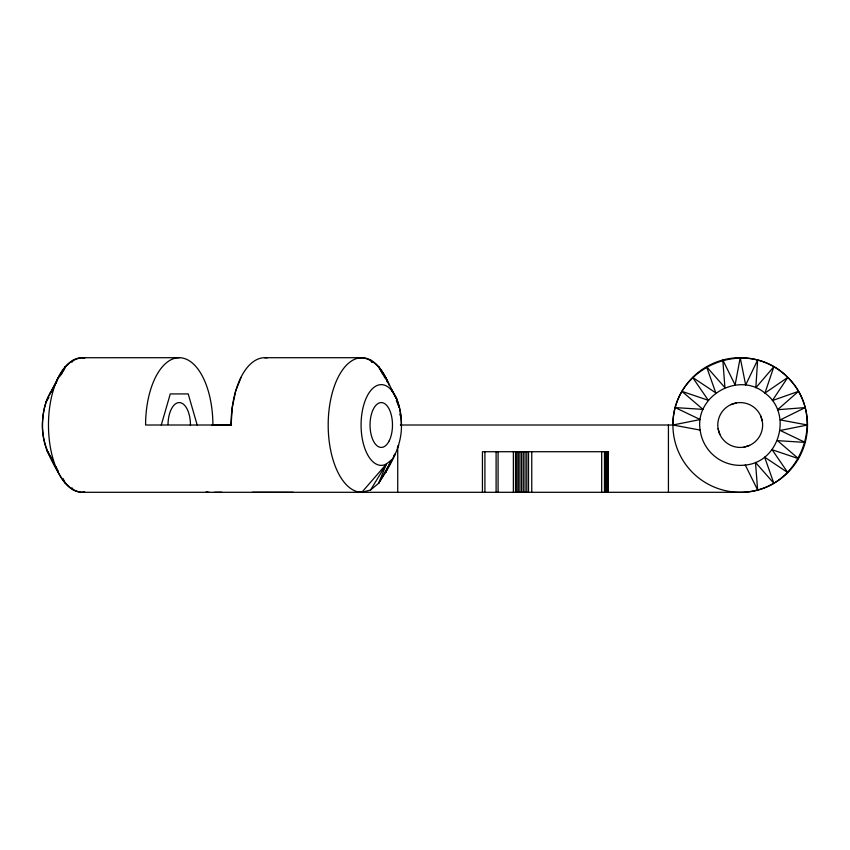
<?xml version="1.0" encoding="UTF-8"?>
<svg xmlns="http://www.w3.org/2000/svg" width="850" height="850" viewBox="0 0 850 850"><rect width="100%" height="100%" fill="white"/><g stroke="black" fill="none" stroke-linecap="round" stroke-linejoin="round"><path stroke-width="1.27" d="M482.428 492.299L482.428 451.722L608.419 451.722L607.963 492.299L608.419 451.722M484.904 492.299L484.904 451.722M496.103 492.288L496.103 451.722M498.089 492.288L498.089 451.711M513.368 492.277L513.379 451.711M515.514 492.277L515.514 451.711M516.832 492.277L516.832 451.711M518.298 492.277L518.298 451.711M519.881 492.277L519.881 451.711M521.549 492.277L521.549 451.711M523.271 492.277L523.271 451.711M525.024 492.277L525.024 451.711M526.788 492.277L526.788 451.711M528.509 492.277L528.509 451.711M531.76 492.277L531.76 451.711M601.683 492.299L601.694 451.722M604.477 492.299L604.477 451.722M605.636 492.299L605.636 451.722M606.613 492.299L606.613 451.722M607.389 492.299L607.389 451.722M607.963 492.299L608.303 451.722M700.156 430.089C694.461 396.036 738.491 370.876 764.936 393.093C793.05 413.142 779.694 462.06 745.291 465.056A40.375 40.375 0 0 1 700.156 430.089L672.913 425.011L400.382 425.011M212.596 424.979L231.104 424.968L232.252 407.543L235.609 391.319L241.049 377.379M393.964 455.356L395.462 453.709L378.654 483.278C390.033 465.832 401.88 446.824 401.444 425.223A40.375 20.188 -90 0 0 379.61 384.763A40.375 20.188 -90 0 0 361.367 431.8A40.375 20.188 -90 0 0 386.378 464.058L378.654 483.278L370.547 490.004L361.834 492.299L359.348 491.64M212.883 425.234A67.288 33.649 90 0 0 179.297 357.712L82.131 357.723C63.761 359.826 57.577 380.194 49.746 393.964C45.103 402.348 43.201 411.836 42.553 421.313C41.023 439.907 49.098 457.024 58.331 472.6C63.41 481.854 70.752 491.385 82.11 492.299L740.212 492.299C798.777 493 829.706 418.349 787.791 377.421C746.874 335.516 672.212 366.435 672.913 425.011L700.209 419.549L675.208 407.586L702.982 409.381L681.934 391.361L708.294 400.286L692.622 377.421L715.774 392.859L706.562 366.733A67.288 67.288 0 0 1 807.5 425.011A67.288 67.288 0 0 1 706.562 483.278A67.288 67.288 0 0 1 706.562 366.733L724.933 387.632L722.798 360.007L735.122 384.954L740.212 357.712L745.662 385.007L757.626 360.007L755.831 387.781L773.851 366.733L764.936 393.093L787.791 377.421L772.352 400.573L798.49 391.361L777.58 409.732L805.205 407.586L780.258 419.921L807.5 425.011L780.215 430.461L805.205 442.425L777.442 440.629L798.49 458.649L772.129 449.735L787.791 472.589L764.639 457.151L773.851 483.278L755.491 462.379L757.626 490.004L745.291 465.056M161.298 425.011L170.266 393.922L188.211 393.922L197.179 425.011M56.111 383.244L58.331 377.432M387.409 467.946L385.624 472.589L391.255 460.084L386.378 464.058L361.834 492.299A67.288 33.649 -90 0 1 331.341 396.578A67.288 33.649 -90 0 1 387.6 381.746M63.718 370.186L65.301 366.743L59.468 376.954M61.264 374.701L65.301 366.743M55.579 383.754L49.746 393.964L51.244 392.137M397.407 447.599L398.692 445.379M370.547 490.004L386.378 464.058M72.006 362.206L73.419 360.017M46.176 401.699L48.896 397.566M730.819 404.642A22.429 22.429 0 0 1 762.546 427.051A22.429 22.429 0 0 1 727.271 443.328A22.429 22.429 0 0 1 730.819 404.642L736.408 402.9M744.016 447.111L749.604 445.379M359.348 358.371L361.834 357.712C382.149 360.368 387.664 383.998 396.642 398.841C399.904 407.384 401.508 416.489 401.317 425.627M84.596 491.64L82.11 492.299A67.288 33.649 90 0 1 48.492 422.503A67.288 33.649 90 0 1 84.618 357.903M207.804 492.288L205.732 492.331L209.143 492.32M214.444 492.309L221.829 492.267M264.711 357.712L361.834 357.712M231.487 425.011L145.594 425.011A67.288 33.649 90 0 1 179.297 357.712M211.767 425.223L231.487 425.223M252.429 492.277L293.293 492.299M82.131 357.723L84.618 358.381M48.588 452.784L47.122 450.819L52.541 459.616M391.244 389.661L392.732 391.776L391.446 389.502M71.995 487.847L73.419 490.014M385.05 378.112L378.654 366.733L382.511 373.618M391.499 389.672L396.642 398.841L393.284 392.785M398.278 405.365L399.5 407.692L396.302 400.711M50.989 457.98L58.331 472.6L57.662 470.167M63.038 478.486L65.301 483.289M389.364 385.571L385.624 377.421L387.409 382.075M399.734 414.131L401.115 417.722M56.111 466.788L58.331 472.6M760.58 415.608L762.312 421.207M718.101 428.814L719.844 434.403M668.429 425.011L668.429 492.299M397.726 446.123L397.726 492.299M231.062 425.011A67.288 33.649 -90 0 1 267.219 357.903M364.342 492.108A67.288 33.649 90 0 1 361.834 492.299M52.594 459.978A40.375 20.188 90 0 1 52.594 390.044M168.024 424.479A22.429 11.22 -90 0 1 179.499 402.581A22.429 11.22 -90 0 1 190.453 425.531M372.024 362.132L370.547 360.007L371.939 362.164M389.194 440.863A22.429 11.22 -90 0 0 384.168 403.346A22.429 11.22 -90 0 0 370.43 430.812A22.429 11.22 -90 0 0 389.194 440.863"/></g></svg>
